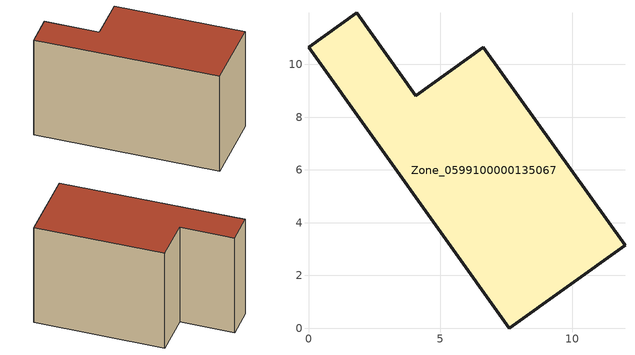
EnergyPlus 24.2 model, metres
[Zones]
Zone_0599100000135067
 floor ground (C_G): 7.61,0 0,10.65 1.82,11.96 4.07,8.82 6.63,10.65 12,3.14 z0
 wall outside (C_F): 7.61,0 12,3.14 6.63,10.65 4.07,8.82 1.82,11.96 0,10.65 7.61,0 z0:7.76
 roof outside (C_R): 0,10.65 7.61,0 12,3.14 6.63,10.65 4.07,8.82 1.82,11.96 z7.76
[BUILDING]
Pand.0599100000135067: North Axis=0; Terrain=City; Loads Convergence Tolerance Value=0.04; Temperature Convergence Tolerance Value=0.4; Solar Distribution=FullExterior; Maximum Number of Warmup Days=25; Minimum Number of Warmup Days=1
[Site:Location]
Rotterdam.The.Hague.AP_ZH_NLD Design_Conditions: Latitude=51.96; Longitude=4.45; Time Zone=1; Elevation=-4.5
[SITE:GROUNDTEMPERATURE:BUILDINGSURFACE]
18, 18, 18, 18, 18, 18, 18, 18, 18, 18, 18, 18
[MATERIAL] Thermal Absorptance=0.9; Solar Absorptance=0.7; Visible Absorptance=0.7
Name | Roughness | Thickness | Conductivity | Density | Specific Heat
G.TI.1975-1991 | MediumSmooth | 0.15 | 0.288461 | 540 | 1210
F.TI.1975-1991 | Rough | 0.3 | 0.230769 | 1920 | 840
R.TI.1975-1991 | MediumRough | 0.2 | 0.153846 | 1500 | 1000
[CONSTRUCTION]
C_G: G.TI.1975-1991
C_F: F.TI.1975-1991
C_R: R.TI.1975-1991
[ZONE]
Zone_0599100000135067: Type=1; Multiplier=1; Ceiling Height=Autocalculate; Volume=Autocalculate; Floor Area=autocalculate; Part of Total Floor Area=Yes
[ZONEINFILTRATION:DESIGNFLOWRATE]
Infil_Zone_0599100000135067: Zone or ZoneList or Space or SpaceList=Zone_0599100000135067; Schedule=AlwaysOn; Design Flow Rate Calculation Method=Flow/Area; Flow Rate per Floor Area=0.003; Constant Term Coefficient=1; Temperature Term Coefficient=0; Velocity Term Coefficient=0; Velocity Squared Term Coefficient=0
[HVACTEMPLATE:ZONE:IDEALLOADSAIRSYSTEM]
Zone_0599100000135067: Maximum Heating Supply Air Temperature=50; Minimum Cooling Supply Air Temperature=13; Maximum Heating Supply Air Humidity Ratio=0.0156; Minimum Cooling Supply Air Humidity Ratio=0.0077; Heating Limit=NoLimit; Cooling Limit=NoLimit; Dehumidification Control Type=ConstantSensibleHeatRatio; Cooling Sensible Heat Ratio=0.7; Dehumidification Setpoint=60; Humidification Control Type=None; Humidification Setpoint=30; Outdoor Air Method=None; Outdoor Air Flow Rate per Person=0.00944; Outdoor Air Flow Rate per Zone Floor Area=0; Outdoor Air Flow Rate per Zone=0; Demand Controlled Ventilation Type=None; Outdoor Air Economizer Type=NoEconomizer; Heat Recovery Type=None; Sensible Heat Recovery Effectiveness=0.7; Latent Heat Recovery Effectiveness=0.65
[ZONECONTROL:THERMOSTAT]
ThermostatControl_Zone_0599100000135067: Zone or ZoneList=Zone_0599100000135067; Control Type Schedule=DualSetpointControlType; Control 1=Thermostat_Zone_0599100000135067; Temperature Difference Between Cutout And Setpoint=0
[THERMOSTATSETPOINT:DUALSETPOINT]
Thermostat_Zone_0599100000135067: Heating Setpoint Temperature Schedule=HeatingSetpoint_Zone_0599100000135067; Cooling Setpoint Temperature Schedule=CoolingSetpoint_Zone_0599100000135067
[SCHEDULE:COMPACT]
HeatingSetpoint_Zone_0599100000135067: Through: 12/31, For: AllDays, Until: 24:00, 21
CoolingSetpoint_Zone_0599100000135067: Through: 12/31, For: AllDays, Until: 24:00, 24
DualSetpointControlType: Through: 12/31, For: AllDays, Until: 24:00, 4
AlwaysOn: Through: 12/31, For: AllDays, Until: 24:00, 1
